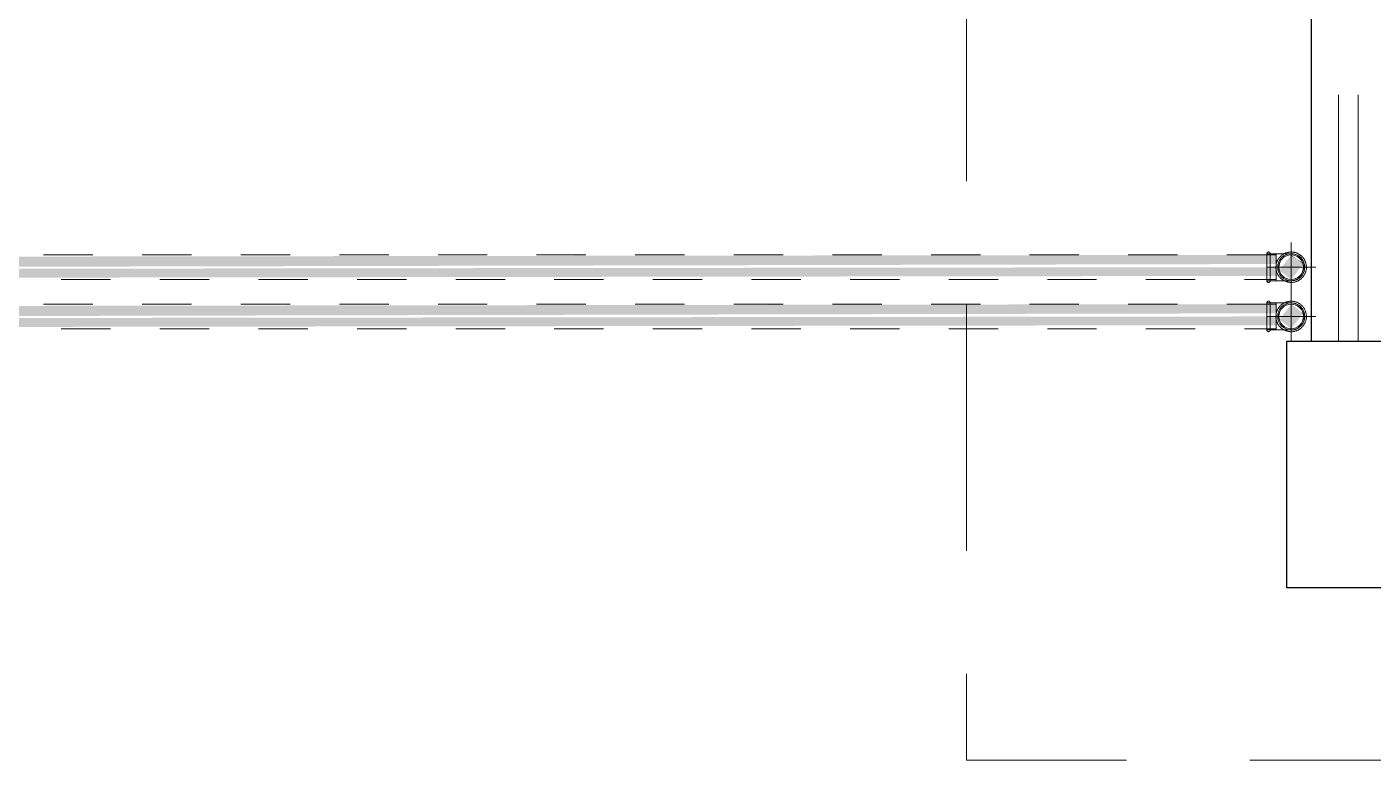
# Model space of a CAD drawing. Header units: metres. Extents: x 5 to 242, y -3 to 162.
# Drawn here: x 183.333 to 186.063, y 98.469 to 99.957 of the extents above; entities that cross this region are included whole.
import ezdxf

# ---------------------------------------------------------------- set-up
doc = ezdxf.new("R2010")
doc.units = ezdxf.units.M
doc.linetypes.add('Aligning Line', pattern=[0.012, 0.006, -0.006])
doc.linetypes.add('IMPORT-Dashed _3_', pattern=[0.75, 0.5, -0.25])
doc.layers.add('1053_ARQ_BASE_MATADOURO_dwg', color=7, linetype='Continuous', lineweight=5, true_color=0x767676)
for name, color, linetype, lineweight in [('A-ESTRUTURA', 7, 'Continuous', 30), ('A-PAREDE', 7, 'Continuous', 30), ('A_PROJEÇÃO', 7, 'IMPORT-Dashed _3_', 5), ('P-PIPE', 7, 'Continuous', 5), ('P-PIPE-CNTR', 7, 'Continuous', 5)]:
    doc.layers.add(name, color=color, linetype=linetype, lineweight=lineweight)

# ---------------------------------------------------------------- blocks, each defined once
blk = doc.blocks.new('AÇO_Cotovelo 90 45 - AÇO_Cotovelo 90 45-V62-TÉRREO 1_20')
at = {"layer": 'P-PIPE', "true_color": 0x7f7f7f}
blk.add_hatch(color=8, dxfattribs=at).paths.add_polyline_path([(159.5247, 99.4768), (159.4959, 99.4947), (159.4983, 99.4947), (159.5224, 99.4765)])
at = {"layer": 'P-PIPE'}
for p, q in [((159.4679, 99.4971), (159.4488, 99.4971)), ((159.4488, 99.4971), (159.4488, 99.4697)), ((159.4679, 99.4697), (159.4679, 99.4971)), ((159.4679, 99.4971), (159.4679, 99.4697)), ((159.4488, 99.4697), (159.4488, 99.4423)), ((159.4679, 99.4423), (159.4679, 99.4697)), ((159.4679, 99.4697), (159.4679, 99.4423)), ((159.4488, 99.4423), (159.4679, 99.4423))]:
    blk.add_line(p, q, dxfattribs=at)
at = {"layer": 'P-PIPE', "flags": 128}
for points in [[(159.4488, 99.4971), (159.4488, 99.4972), (159.4488, 99.4974), (159.4488, 99.4975), (159.4488, 99.4976), (159.4488, 99.4978), (159.4489, 99.4979), (159.4489, 99.498), (159.4489, 99.4982), (159.449, 99.4983), (159.449, 99.4984), (159.4491, 99.4986), (159.4491, 99.4987), (159.4492, 99.4988), (159.4493, 99.4989), (159.4494, 99.4991), (159.4494, 99.4992), (159.4495, 99.4993), (159.4496, 99.4994), (159.4497, 99.4995), (159.4498, 99.4996), (159.4499, 99.4997), (159.45, 99.4998), (159.4501, 99.4999), (159.4502, 99.4999), (159.4504, 99.5), (159.4505, 99.5001), (159.4506, 99.5002), (159.4507, 99.5002), (159.4509, 99.5003), (159.451, 99.5003), (159.4511, 99.5004), (159.4512, 99.5004), (159.4514, 99.5005), (159.4515, 99.5005), (159.4517, 99.5005), (159.4518, 99.5005), (159.4519, 99.5006), (159.4521, 99.5006), (159.4522, 99.5006), (159.4523, 99.5006)], [(159.4488, 99.4938), (159.4488, 99.4943), (159.4488, 99.4948), (159.4488, 99.4952), (159.4488, 99.4956), (159.4488, 99.4959), (159.4488, 99.4962), (159.4488, 99.4965), (159.4488, 99.4967), (159.4488, 99.4968), (159.4488, 99.497), (159.4488, 99.497), (159.4488, 99.4971)], [(159.4488, 99.4971), (159.4488, 99.497), (159.4488, 99.4969), (159.4488, 99.4967), (159.4488, 99.4965), (159.4488, 99.4963), (159.4488, 99.496), (159.4488, 99.4957), (159.4488, 99.4953), (159.4488, 99.4949), (159.4488, 99.4945), (159.4488, 99.494), (159.4488, 99.4935), (159.4488, 99.4929), (159.4488, 99.4923), (159.4488, 99.4917), (159.4488, 99.491), (159.4488, 99.4903), (159.4488, 99.4895), (159.4488, 99.4888), (159.4488, 99.488), (159.4488, 99.4871), (159.4488, 99.4863), (159.4488, 99.4854), (159.4488, 99.4845), (159.4488, 99.4835), (159.4488, 99.4826), (159.4488, 99.4816), (159.4488, 99.4806), (159.4488, 99.4796), (159.4488, 99.4786), (159.4488, 99.4775), (159.4488, 99.4765), (159.4488, 99.4754), (159.4488, 99.4743), (159.4488, 99.4732), (159.4488, 99.4722), (159.4488, 99.4711), (159.4488, 99.47), (159.4488, 99.4697)], [(159.4523, 99.5006), (159.4524, 99.5006), (159.4525, 99.5006), (159.4527, 99.5005), (159.4528, 99.5005), (159.4529, 99.5005), (159.4531, 99.5005), (159.4532, 99.5004), (159.4534, 99.5004), (159.4535, 99.5004), (159.4536, 99.5003), (159.4537, 99.5002), (159.4539, 99.5002), (159.454, 99.5001), (159.4541, 99.5), (159.4542, 99.5), (159.4543, 99.4999), (159.4545, 99.4998), (159.4546, 99.4997), (159.4547, 99.4996), (159.4548, 99.4995), (159.4549, 99.4994), (159.4549, 99.4993), (159.455, 99.4992), (159.4551, 99.4991), (159.4552, 99.499), (159.4553, 99.4988), (159.4553, 99.4987), (159.4554, 99.4986), (159.4555, 99.4985), (159.4555, 99.4983), (159.4556, 99.4982), (159.4556, 99.4981), (159.4556, 99.4979), (159.4557, 99.4978), (159.4557, 99.4977), (159.4557, 99.4975), (159.4557, 99.4974), (159.4557, 99.4973), (159.4557, 99.4971), (159.4557, 99.4971)], [(159.4557, 99.4697), (159.4557, 99.4708), (159.4557, 99.4719), (159.4557, 99.473), (159.4557, 99.474), (159.4557, 99.4751), (159.4557, 99.4762), (159.4557, 99.4772), (159.4557, 99.4783), (159.4557, 99.4793), (159.4557, 99.4803), (159.4557, 99.4813), (159.4557, 99.4823), (159.4557, 99.4833), (159.4557, 99.4842), (159.4557, 99.4851), (159.4557, 99.486), (159.4557, 99.4869), (159.4557, 99.4877), (159.4557, 99.4886), (159.4557, 99.4893), (159.4557, 99.4901), (159.4557, 99.4908), (159.4557, 99.4915), (159.4557, 99.4921), (159.4557, 99.4927), (159.4557, 99.4933), (159.4557, 99.4938), (159.4557, 99.4943), (159.4557, 99.4948), (159.4557, 99.4952), (159.4557, 99.4956), (159.4557, 99.4959), (159.4557, 99.4962), (159.4557, 99.4965), (159.4557, 99.4967), (159.4557, 99.4968), (159.4557, 99.497), (159.4557, 99.497), (159.4557, 99.4971)], [(159.4557, 99.4971), (159.4557, 99.497), (159.4557, 99.4969), (159.4557, 99.4967), (159.4557, 99.4965), (159.4557, 99.4963), (159.4557, 99.496), (159.4557, 99.4957), (159.4557, 99.4953), (159.4557, 99.4949), (159.4557, 99.4945), (159.4557, 99.494)], [(159.5292, 99.4697), (159.5291, 99.4709), (159.5291, 99.4721), (159.5289, 99.4734), (159.5288, 99.4746), (159.5285, 99.4758), (159.5283, 99.477), (159.5279, 99.4782), (159.5276, 99.4794), (159.5272, 99.4806), (159.5267, 99.4817), (159.5262, 99.4828), (159.5257, 99.4839), (159.5251, 99.485), (159.5244, 99.4861), (159.5238, 99.4871), (159.523, 99.4881), (159.5223, 99.4891), (159.5215, 99.49), (159.5206, 99.491), (159.5198, 99.4918), (159.5189, 99.4927), (159.5179, 99.4935), (159.517, 99.4943), (159.516, 99.495), (159.5149, 99.4957), (159.5139, 99.4963), (159.5128, 99.4969), (159.5117, 99.4975), (159.5106, 99.498), (159.5094, 99.4985), (159.5083, 99.4989), (159.5071, 99.4993), (159.5059, 99.4996), (159.5047, 99.4999), (159.5035, 99.5001), (159.5023, 99.5003), (159.5011, 99.5004), (159.4998, 99.5005), (159.4986, 99.5006), (159.4973, 99.5006), (159.4961, 99.5005), (159.4949, 99.5004), (159.4937, 99.5002), (159.4924, 99.5), (159.4912, 99.4998), (159.49, 99.4995), (159.4888, 99.4991), (159.4877, 99.4987), (159.4865, 99.4983), (159.4854, 99.4978), (159.4843, 99.4972), (159.4832, 99.4967), (159.4821, 99.496), (159.4811, 99.4954), (159.4801, 99.4947), (159.4791, 99.4939), (159.4781, 99.4931), (159.4772, 99.4923), (159.4763, 99.4914), (159.4755, 99.4905), (159.4746, 99.4896), (159.4739, 99.4887), (159.4731, 99.4877), (159.4724, 99.4866), (159.4718, 99.4856), (159.4712, 99.4845), (159.4706, 99.4834), (159.4701, 99.4823), (159.4696, 99.4812), (159.4691, 99.48), (159.4687, 99.4789), (159.4684, 99.4777), (159.4681, 99.4765), (159.4679, 99.4753), (159.4677, 99.474), (159.4675, 99.4728), (159.4674, 99.4716), (159.4674, 99.4703), (159.4674, 99.4697)], [(159.4679, 99.4971), (159.4691, 99.4971), (159.4703, 99.4971), (159.4715, 99.4971), (159.4727, 99.4971), (159.4739, 99.4971), (159.4751, 99.4971), (159.4763, 99.4971), (159.4774, 99.4971), (159.4786, 99.4971), (159.4797, 99.4971), (159.4808, 99.4971), (159.4819, 99.4971), (159.483, 99.4971), (159.484, 99.4971), (159.485, 99.4971), (159.486, 99.4971), (159.487, 99.4971), (159.4879, 99.4971), (159.4888, 99.4971), (159.4897, 99.4971), (159.4905, 99.4971), (159.4913, 99.4971), (159.492, 99.4971), (159.4928, 99.4971), (159.4934, 99.4971), (159.4941, 99.4971), (159.4947, 99.4971), (159.4952, 99.4971), (159.4957, 99.4971), (159.4962, 99.4971), (159.4966, 99.4971), (159.497, 99.4971), (159.4973, 99.4971), (159.4976, 99.4971), (159.4978, 99.4971), (159.498, 99.4971), (159.4981, 99.4971), (159.4982, 99.4971), (159.4982, 99.4971)], [(159.4983, 99.4971), (159.4993, 99.4971), (159.5004, 99.497), (159.5015, 99.4969), (159.5026, 99.4967), (159.5037, 99.4965), (159.5048, 99.4963), (159.5058, 99.496), (159.5069, 99.4957), (159.5079, 99.4953), (159.5089, 99.4949), (159.5099, 99.4945), (159.5109, 99.494), (159.5119, 99.4935), (159.5128, 99.4929), (159.5137, 99.4923), (159.5146, 99.4917), (159.5155, 99.491), (159.5163, 99.4903), (159.5171, 99.4895), (159.5179, 99.4888), (159.5187, 99.488), (159.5194, 99.4871), (159.52, 99.4863), (159.5207, 99.4854), (159.5213, 99.4845), (159.5219, 99.4835), (159.5224, 99.4826), (159.5229, 99.4816), (159.5234, 99.4806), (159.5238, 99.4796), (159.5242, 99.4786), (159.5245, 99.4775), (159.5248, 99.4765), (159.525, 99.4754), (159.5253, 99.4743), (159.5254, 99.4732), (159.5255, 99.4722), (159.5256, 99.4711), (159.5256, 99.47), (159.5257, 99.4697)], [(159.4488, 99.4697), (159.4488, 99.4686), (159.4488, 99.4675), (159.4488, 99.4664), (159.4488, 99.4653), (159.4488, 99.4642), (159.4488, 99.4632), (159.4488, 99.4621), (159.4488, 99.4611), (159.4488, 99.46), (159.4488, 99.459), (159.4488, 99.458), (159.4488, 99.457), (159.4488, 99.4561), (159.4488, 99.4551), (159.4488, 99.4542), (159.4488, 99.4533), (159.4488, 99.4524), (159.4488, 99.4516), (159.4488, 99.4508), (159.4488, 99.45), (159.4488, 99.4493), (159.4488, 99.4486), (159.4488, 99.4479), (159.4488, 99.4472), (159.4488, 99.4466), (159.4488, 99.446), (159.4488, 99.4455), (159.4488, 99.445), (159.4488, 99.4446), (159.4488, 99.4441), (159.4488, 99.4438), (159.4488, 99.4434), (159.4488, 99.4431), (159.4488, 99.4429), (159.4488, 99.4427), (159.4488, 99.4425), (159.4488, 99.4424), (159.4488, 99.4423), (159.4488, 99.4423)], [(159.4557, 99.4423), (159.4557, 99.4424), (159.4557, 99.4425), (159.4557, 99.4426), (159.4557, 99.4428), (159.4557, 99.4431), (159.4557, 99.4433), (159.4557, 99.4437), (159.4557, 99.444), (159.4557, 99.4444), (159.4557, 99.4449), (159.4557, 99.4454), (159.4557, 99.4459), (159.4557, 99.4465), (159.4557, 99.4471), (159.4557, 99.4477), (159.4557, 99.4484), (159.4557, 99.4491), (159.4557, 99.4498), (159.4557, 99.4506), (159.4557, 99.4514), (159.4557, 99.4522), (159.4557, 99.4531), (159.4557, 99.454), (159.4557, 99.4549), (159.4557, 99.4558), (159.4557, 99.4568), (159.4557, 99.4577), (159.4557, 99.4587), (159.4557, 99.4597), (159.4557, 99.4608), (159.4557, 99.4618), (159.4557, 99.4629), (159.4557, 99.4639), (159.4557, 99.465), (159.4557, 99.4661), (159.4557, 99.4672), (159.4557, 99.4683), (159.4557, 99.4694), (159.4557, 99.4697)], [(159.4674, 99.4697), (159.4674, 99.4684), (159.4674, 99.4672), (159.4676, 99.466), (159.4677, 99.4648), (159.468, 99.4635), (159.4682, 99.4623), (159.4686, 99.4611), (159.4689, 99.46), (159.4693, 99.4588), (159.4698, 99.4576), (159.4703, 99.4565), (159.4708, 99.4554), (159.4714, 99.4543), (159.4721, 99.4533), (159.4727, 99.4522), (159.4735, 99.4512), (159.4742, 99.4502), (159.475, 99.4493), (159.4759, 99.4484), (159.4767, 99.4475), (159.4776, 99.4467), (159.4786, 99.4459), (159.4795, 99.4451), (159.4805, 99.4444), (159.4816, 99.4437), (159.4826, 99.443), (159.4837, 99.4424), (159.4848, 99.4419), (159.4859, 99.4413), (159.4871, 99.4409), (159.4882, 99.4404), (159.4894, 99.4401), (159.4906, 99.4397), (159.4918, 99.4395), (159.493, 99.4392), (159.4942, 99.439), (159.4954, 99.4389), (159.4967, 99.4388), (159.4979, 99.4388), (159.4992, 99.4388), (159.5004, 99.4388), (159.5016, 99.439), (159.5028, 99.4391), (159.5041, 99.4393), (159.5053, 99.4396), (159.5065, 99.4399), (159.5077, 99.4402), (159.5088, 99.4406), (159.51, 99.4411), (159.5111, 99.4416), (159.5122, 99.4421), (159.5133, 99.4427), (159.5144, 99.4433), (159.5154, 99.444), (159.5164, 99.4447), (159.5174, 99.4454), (159.5184, 99.4462), (159.5193, 99.447), (159.5202, 99.4479), (159.521, 99.4488), (159.5219, 99.4497), (159.5226, 99.4507), (159.5234, 99.4517), (159.5241, 99.4527), (159.5247, 99.4537), (159.5253, 99.4548), (159.5259, 99.4559), (159.5264, 99.457), (159.5269, 99.4582), (159.5274, 99.4593), (159.5278, 99.4605), (159.5281, 99.4617), (159.5284, 99.4629), (159.5286, 99.4641), (159.5288, 99.4653), (159.529, 99.4665), (159.5291, 99.4678), (159.5291, 99.469), (159.5292, 99.4697)], [(159.5257, 99.4697), (159.5256, 99.4686), (159.5256, 99.4675), (159.5255, 99.4664), (159.5253, 99.4653), (159.5251, 99.4642), (159.5249, 99.4632), (159.5246, 99.4621), (159.5243, 99.4611), (159.5239, 99.46), (159.5235, 99.459), (159.523, 99.458), (159.5226, 99.457), (159.522, 99.4561), (159.5215, 99.4551), (159.5209, 99.4542), (159.5202, 99.4533), (159.5196, 99.4524), (159.5188, 99.4516), (159.5181, 99.4508), (159.5173, 99.45), (159.5165, 99.4493), (159.5157, 99.4486), (159.5148, 99.4479), (159.514, 99.4472), (159.5131, 99.4466), (159.5121, 99.446), (159.5112, 99.4455), (159.5102, 99.445), (159.5092, 99.4446), (159.5082, 99.4441), (159.5071, 99.4438), (159.5061, 99.4434), (159.5051, 99.4431), (159.504, 99.4429), (159.5029, 99.4427), (159.5018, 99.4425), (159.5007, 99.4424), (159.4996, 99.4423), (159.4985, 99.4423), (159.4983, 99.4423)], [(159.4488, 99.4423), (159.4488, 99.4424), (159.4488, 99.4425), (159.4488, 99.4426), (159.4488, 99.4428), (159.4488, 99.4431), (159.4488, 99.4433), (159.4488, 99.4437), (159.4488, 99.444), (159.4488, 99.4444), (159.4488, 99.4449), (159.4488, 99.4454)], [(159.4523, 99.4388), (159.4521, 99.4388), (159.452, 99.4388), (159.4518, 99.4388), (159.4517, 99.4388), (159.4516, 99.4388), (159.4514, 99.4389), (159.4513, 99.4389), (159.4511, 99.439), (159.451, 99.439), (159.4509, 99.4391), (159.4508, 99.4391), (159.4506, 99.4392), (159.4505, 99.4392), (159.4504, 99.4393), (159.4503, 99.4394), (159.4502, 99.4395), (159.45, 99.4396), (159.4499, 99.4396), (159.4498, 99.4397), (159.4497, 99.4398), (159.4496, 99.4399), (159.4496, 99.44), (159.4495, 99.4402), (159.4494, 99.4403), (159.4493, 99.4404), (159.4492, 99.4405), (159.4492, 99.4406), (159.4491, 99.4407), (159.449, 99.4409), (159.449, 99.441), (159.4489, 99.4411), (159.4489, 99.4413), (159.4489, 99.4414), (159.4488, 99.4415), (159.4488, 99.4417), (159.4488, 99.4418), (159.4488, 99.442), (159.4488, 99.4421), (159.4488, 99.4422), (159.4488, 99.4423)], [(159.4557, 99.4423), (159.4557, 99.4421), (159.4557, 99.442), (159.4557, 99.4419), (159.4557, 99.4417), (159.4557, 99.4416), (159.4556, 99.4414), (159.4556, 99.4413), (159.4556, 99.4412), (159.4555, 99.441), (159.4555, 99.4409), (159.4554, 99.4408), (159.4554, 99.4407), (159.4553, 99.4405), (159.4552, 99.4404), (159.4551, 99.4403), (159.4551, 99.4402), (159.455, 99.4401), (159.4549, 99.44), (159.4548, 99.4399), (159.4547, 99.4398), (159.4546, 99.4397), (159.4545, 99.4396), (159.4544, 99.4395), (159.4543, 99.4394), (159.4541, 99.4393), (159.454, 99.4393), (159.4539, 99.4392), (159.4538, 99.4391), (159.4536, 99.4391), (159.4535, 99.439), (159.4534, 99.439), (159.4533, 99.4389), (159.4531, 99.4389), (159.453, 99.4389), (159.4528, 99.4388), (159.4527, 99.4388), (159.4526, 99.4388), (159.4524, 99.4388), (159.4523, 99.4388), (159.4523, 99.4388)], [(159.4557, 99.4455), (159.4557, 99.445), (159.4557, 99.4446), (159.4557, 99.4441), (159.4557, 99.4438), (159.4557, 99.4434), (159.4557, 99.4431), (159.4557, 99.4429), (159.4557, 99.4427), (159.4557, 99.4425), (159.4557, 99.4424), (159.4557, 99.4423), (159.4557, 99.4423)], [(159.4983, 99.4423), (159.4982, 99.4423), (159.4982, 99.4423), (159.498, 99.4423), (159.4979, 99.4423), (159.4976, 99.4423), (159.4974, 99.4423), (159.4971, 99.4423), (159.4967, 99.4423), (159.4963, 99.4423), (159.4959, 99.4423), (159.4954, 99.4423), (159.4948, 99.4423), (159.4942, 99.4423), (159.4936, 99.4423), (159.4929, 99.4423), (159.4922, 99.4423), (159.4915, 99.4423), (159.4907, 99.4423), (159.4899, 99.4423), (159.489, 99.4423), (159.4881, 99.4423), (159.4872, 99.4423), (159.4863, 99.4423), (159.4853, 99.4423), (159.4843, 99.4423), (159.4832, 99.4423), (159.4822, 99.4423), (159.4811, 99.4423), (159.48, 99.4423), (159.4789, 99.4423), (159.4777, 99.4423), (159.4766, 99.4423), (159.4754, 99.4423), (159.4742, 99.4423), (159.473, 99.4423), (159.4718, 99.4423), (159.4706, 99.4423), (159.4694, 99.4423), (159.4682, 99.4423), (159.4679, 99.4423)]]:
    blk.add_lwpolyline(points, dxfattribs=at)
at = {"layer": 'P-PIPE'}
for start, end in [(0, 180), (0, 180), (0, 180), (180, 0), (180, 0), (180, 0)]:
    blk.add_arc((159.4983, 99.4697), 0.0274, start, end, dxfattribs=at)
blk = doc.blocks.new('AÇO_Cotovelo 90 45 - AÇO_Cotovelo 90 45-V92-TÉRREO 1_20')
at = {"layer": 'P-PIPE', "true_color": 0x7f7f7f}
blk.add_hatch(color=8, dxfattribs=at).paths.add_polyline_path([(159.4983, 99.3423), (159.4983, 99.3447), (159.4959, 99.3447)])
at = {"layer": 'P-PIPE'}
for p, q in [((159.4679, 99.3971), (159.4488, 99.3971)), ((159.4488, 99.3697), (159.4488, 99.3971)), ((159.4679, 99.3971), (159.4679, 99.3697)), ((159.4679, 99.3971), (159.4679, 99.3697)), ((159.4488, 99.3423), (159.4488, 99.3697)), ((159.4679, 99.3697), (159.4679, 99.3423)), ((159.4679, 99.3697), (159.4679, 99.3423)), ((159.4488, 99.3423), (159.4679, 99.3423))]:
    blk.add_line(p, q, dxfattribs=at)
at = {"layer": 'P-PIPE', "flags": 128}
for points in [[(159.4488, 99.3971), (159.4488, 99.3972), (159.4488, 99.3974), (159.4488, 99.3975), (159.4488, 99.3976), (159.4488, 99.3978), (159.4489, 99.3979), (159.4489, 99.398), (159.4489, 99.3982), (159.449, 99.3983), (159.449, 99.3984), (159.4491, 99.3986), (159.4491, 99.3987), (159.4492, 99.3988), (159.4493, 99.3989), (159.4494, 99.3991), (159.4494, 99.3992), (159.4495, 99.3993), (159.4496, 99.3994), (159.4497, 99.3995), (159.4498, 99.3996), (159.4499, 99.3997), (159.45, 99.3998), (159.4501, 99.3999), (159.4502, 99.3999), (159.4504, 99.4), (159.4505, 99.4001), (159.4506, 99.4002), (159.4507, 99.4002), (159.4509, 99.4003), (159.451, 99.4003), (159.4511, 99.4004), (159.4512, 99.4004), (159.4514, 99.4005), (159.4515, 99.4005), (159.4517, 99.4005), (159.4518, 99.4005), (159.4519, 99.4006), (159.4521, 99.4006), (159.4522, 99.4006), (159.4524, 99.4006), (159.4525, 99.4006), (159.4526, 99.4006), (159.4528, 99.4005), (159.4529, 99.4005), (159.453, 99.4005), (159.4532, 99.4004), (159.4533, 99.4004), (159.4534, 99.4004), (159.4536, 99.4003), (159.4537, 99.4003), (159.4538, 99.4002), (159.454, 99.4001), (159.4541, 99.4001), (159.4542, 99.4), (159.4543, 99.3999), (159.4544, 99.3998), (159.4545, 99.3997), (159.4546, 99.3996), (159.4547, 99.3995), (159.4548, 99.3994), (159.4549, 99.3993), (159.455, 99.3992), (159.4551, 99.3991), (159.4552, 99.399), (159.4552, 99.3989), (159.4553, 99.3988), (159.4554, 99.3986), (159.4554, 99.3985), (159.4555, 99.3984), (159.4555, 99.3982), (159.4556, 99.3981), (159.4556, 99.398), (159.4557, 99.3978), (159.4557, 99.3977), (159.4557, 99.3976), (159.4557, 99.3974), (159.4557, 99.3973), (159.4557, 99.3971), (159.4557, 99.3971)], [(159.4488, 99.3938), (159.4488, 99.3943), (159.4488, 99.3948), (159.4488, 99.3952), (159.4488, 99.3956), (159.4488, 99.3959), (159.4488, 99.3962), (159.4488, 99.3965), (159.4488, 99.3967), (159.4488, 99.3968), (159.4488, 99.397), (159.4488, 99.397), (159.4488, 99.3971)], [(159.4488, 99.3971), (159.4488, 99.397), (159.4488, 99.3969), (159.4488, 99.3967), (159.4488, 99.3965), (159.4488, 99.3963), (159.4488, 99.396), (159.4488, 99.3957), (159.4488, 99.3953), (159.4488, 99.3949), (159.4488, 99.3945), (159.4488, 99.394), (159.4488, 99.3935), (159.4488, 99.3929), (159.4488, 99.3923), (159.4488, 99.3917), (159.4488, 99.391), (159.4488, 99.3903), (159.4488, 99.3895), (159.4488, 99.3888), (159.4488, 99.388), (159.4488, 99.3871), (159.4488, 99.3863), (159.4488, 99.3854), (159.4488, 99.3845), (159.4488, 99.3835), (159.4488, 99.3826), (159.4488, 99.3816), (159.4488, 99.3806), (159.4488, 99.3796), (159.4488, 99.3786), (159.4488, 99.3775), (159.4488, 99.3765), (159.4488, 99.3754), (159.4488, 99.3743), (159.4488, 99.3732), (159.4488, 99.3722), (159.4488, 99.3711), (159.4488, 99.37), (159.4488, 99.3697)], [(159.4557, 99.3697), (159.4557, 99.3708), (159.4557, 99.3719), (159.4557, 99.373), (159.4557, 99.374), (159.4557, 99.3751), (159.4557, 99.3762), (159.4557, 99.3772), (159.4557, 99.3783), (159.4557, 99.3793), (159.4557, 99.3803), (159.4557, 99.3813), (159.4557, 99.3823), (159.4557, 99.3833), (159.4557, 99.3842), (159.4557, 99.3851), (159.4557, 99.386), (159.4557, 99.3869), (159.4557, 99.3877), (159.4557, 99.3886), (159.4557, 99.3893), (159.4557, 99.3901), (159.4557, 99.3908), (159.4557, 99.3915), (159.4557, 99.3921), (159.4557, 99.3927), (159.4557, 99.3933), (159.4557, 99.3938), (159.4557, 99.3943), (159.4557, 99.3948), (159.4557, 99.3952), (159.4557, 99.3956), (159.4557, 99.3959), (159.4557, 99.3962), (159.4557, 99.3965), (159.4557, 99.3967), (159.4557, 99.3968), (159.4557, 99.397), (159.4557, 99.397), (159.4557, 99.3971)], [(159.4557, 99.3971), (159.4557, 99.397), (159.4557, 99.3969), (159.4557, 99.3967), (159.4557, 99.3965), (159.4557, 99.3963), (159.4557, 99.396), (159.4557, 99.3957), (159.4557, 99.3953), (159.4557, 99.3949), (159.4557, 99.3945), (159.4557, 99.394)], [(159.5292, 99.3697), (159.5291, 99.3709), (159.5291, 99.3721), (159.5289, 99.3734), (159.5288, 99.3746), (159.5285, 99.3758), (159.5283, 99.377), (159.5279, 99.3782), (159.5276, 99.3794), (159.5272, 99.3806), (159.5267, 99.3817), (159.5262, 99.3828), (159.5257, 99.3839), (159.5251, 99.385), (159.5244, 99.3861), (159.5238, 99.3871), (159.523, 99.3881), (159.5223, 99.3891), (159.5215, 99.39), (159.5206, 99.391), (159.5198, 99.3918), (159.5189, 99.3927), (159.5179, 99.3935), (159.517, 99.3943), (159.516, 99.395), (159.5149, 99.3957), (159.5139, 99.3963), (159.5128, 99.3969), (159.5117, 99.3975), (159.5106, 99.398), (159.5094, 99.3985), (159.5083, 99.3989), (159.5071, 99.3993), (159.5059, 99.3996), (159.5047, 99.3999), (159.5035, 99.4001), (159.5023, 99.4003), (159.5011, 99.4004), (159.4998, 99.4005), (159.4986, 99.4006), (159.4973, 99.4006), (159.4961, 99.4005), (159.4949, 99.4004), (159.4937, 99.4002), (159.4924, 99.4), (159.4912, 99.3998), (159.49, 99.3995), (159.4888, 99.3991), (159.4877, 99.3987), (159.4865, 99.3983), (159.4854, 99.3978), (159.4843, 99.3972), (159.4832, 99.3967), (159.4821, 99.396), (159.4811, 99.3954), (159.4801, 99.3947), (159.4791, 99.3939), (159.4781, 99.3931), (159.4772, 99.3923), (159.4763, 99.3914), (159.4755, 99.3905), (159.4746, 99.3896), (159.4739, 99.3887), (159.4731, 99.3877), (159.4724, 99.3866), (159.4718, 99.3856), (159.4712, 99.3845), (159.4706, 99.3834), (159.4701, 99.3823), (159.4696, 99.3812), (159.4691, 99.38), (159.4687, 99.3789), (159.4684, 99.3777), (159.4681, 99.3765), (159.4679, 99.3753), (159.4677, 99.374), (159.4675, 99.3728), (159.4674, 99.3716), (159.4674, 99.3703), (159.4674, 99.3697)], [(159.4679, 99.3971), (159.4691, 99.3971), (159.4703, 99.3971), (159.4715, 99.3971), (159.4727, 99.3971), (159.4739, 99.3971), (159.4751, 99.3971), (159.4763, 99.3971), (159.4774, 99.3971), (159.4786, 99.3971), (159.4797, 99.3971), (159.4808, 99.3971), (159.4819, 99.3971), (159.483, 99.3971), (159.484, 99.3971), (159.485, 99.3971), (159.486, 99.3971), (159.487, 99.3971), (159.4879, 99.3971), (159.4888, 99.3971), (159.4897, 99.3971), (159.4905, 99.3971), (159.4913, 99.3971), (159.492, 99.3971), (159.4928, 99.3971), (159.4934, 99.3971), (159.4941, 99.3971), (159.4947, 99.3971), (159.4952, 99.3971), (159.4957, 99.3971), (159.4962, 99.3971), (159.4966, 99.3971), (159.497, 99.3971), (159.4973, 99.3971), (159.4976, 99.3971), (159.4978, 99.3971), (159.498, 99.3971), (159.4981, 99.3971), (159.4982, 99.3971), (159.4982, 99.3971)], [(159.4983, 99.3971), (159.4993, 99.3971), (159.5004, 99.397), (159.5015, 99.3969), (159.5026, 99.3967), (159.5037, 99.3965), (159.5048, 99.3963), (159.5058, 99.396), (159.5069, 99.3957), (159.5079, 99.3953), (159.5089, 99.3949), (159.5099, 99.3945), (159.5109, 99.394), (159.5119, 99.3935), (159.5128, 99.3929), (159.5137, 99.3923), (159.5146, 99.3917), (159.5155, 99.391), (159.5163, 99.3903), (159.5171, 99.3895), (159.5179, 99.3888), (159.5187, 99.388), (159.5194, 99.3871), (159.52, 99.3863), (159.5207, 99.3854), (159.5213, 99.3845), (159.5219, 99.3835), (159.5224, 99.3826), (159.5229, 99.3816), (159.5234, 99.3806), (159.5238, 99.3796), (159.5242, 99.3786), (159.5245, 99.3775), (159.5248, 99.3765), (159.525, 99.3754), (159.5253, 99.3743), (159.5254, 99.3732), (159.5255, 99.3722), (159.5256, 99.3711), (159.5256, 99.37), (159.5257, 99.3697)], [(159.4488, 99.3697), (159.4488, 99.3686), (159.4488, 99.3675), (159.4488, 99.3664), (159.4488, 99.3653), (159.4488, 99.3642), (159.4488, 99.3632), (159.4488, 99.3621), (159.4488, 99.3611), (159.4488, 99.36), (159.4488, 99.359), (159.4488, 99.358), (159.4488, 99.357), (159.4488, 99.3561), (159.4488, 99.3551), (159.4488, 99.3542), (159.4488, 99.3533), (159.4488, 99.3524), (159.4488, 99.3516), (159.4488, 99.3508), (159.4488, 99.35), (159.4488, 99.3493), (159.4488, 99.3486), (159.4488, 99.3479), (159.4488, 99.3472), (159.4488, 99.3466), (159.4488, 99.346), (159.4488, 99.3455), (159.4488, 99.345), (159.4488, 99.3446), (159.4488, 99.3441), (159.4488, 99.3438), (159.4488, 99.3434), (159.4488, 99.3431), (159.4488, 99.3429), (159.4488, 99.3427), (159.4488, 99.3425), (159.4488, 99.3424), (159.4488, 99.3423), (159.4488, 99.3423)], [(159.4557, 99.3423), (159.4557, 99.3424), (159.4557, 99.3425), (159.4557, 99.3426), (159.4557, 99.3428), (159.4557, 99.3431), (159.4557, 99.3433), (159.4557, 99.3437), (159.4557, 99.344), (159.4557, 99.3444), (159.4557, 99.3449), (159.4557, 99.3454), (159.4557, 99.3459), (159.4557, 99.3465), (159.4557, 99.3471), (159.4557, 99.3477), (159.4557, 99.3484), (159.4557, 99.3491), (159.4557, 99.3498), (159.4557, 99.3506), (159.4557, 99.3514), (159.4557, 99.3522), (159.4557, 99.3531), (159.4557, 99.354), (159.4557, 99.3549), (159.4557, 99.3558), (159.4557, 99.3568), (159.4557, 99.3577), (159.4557, 99.3587), (159.4557, 99.3597), (159.4557, 99.3608), (159.4557, 99.3618), (159.4557, 99.3629), (159.4557, 99.3639), (159.4557, 99.365), (159.4557, 99.3661), (159.4557, 99.3672), (159.4557, 99.3683), (159.4557, 99.3694), (159.4557, 99.3697)], [(159.4674, 99.3697), (159.4674, 99.3684), (159.4674, 99.3672), (159.4676, 99.366), (159.4677, 99.3648), (159.468, 99.3635), (159.4682, 99.3623), (159.4686, 99.3611), (159.4689, 99.36), (159.4693, 99.3588), (159.4698, 99.3576), (159.4703, 99.3565), (159.4708, 99.3554), (159.4714, 99.3543), (159.4721, 99.3533), (159.4727, 99.3522), (159.4735, 99.3512), (159.4742, 99.3502), (159.475, 99.3493), (159.4759, 99.3484), (159.4767, 99.3475), (159.4776, 99.3467), (159.4786, 99.3459), (159.4795, 99.3451), (159.4805, 99.3444), (159.4816, 99.3437), (159.4826, 99.343), (159.4837, 99.3424), (159.4848, 99.3419), (159.4859, 99.3413), (159.4871, 99.3409), (159.4882, 99.3404), (159.4894, 99.3401), (159.4906, 99.3397), (159.4918, 99.3395), (159.493, 99.3392), (159.4942, 99.339), (159.4954, 99.3389), (159.4967, 99.3388), (159.4979, 99.3388), (159.4992, 99.3388), (159.5004, 99.3388), (159.5016, 99.339), (159.5028, 99.3391), (159.5041, 99.3393), (159.5053, 99.3396), (159.5065, 99.3399), (159.5077, 99.3402), (159.5088, 99.3406), (159.51, 99.3411), (159.5111, 99.3416), (159.5122, 99.3421), (159.5133, 99.3427), (159.5144, 99.3433), (159.5154, 99.344), (159.5164, 99.3447), (159.5174, 99.3454), (159.5184, 99.3462), (159.5193, 99.347), (159.5202, 99.3479), (159.521, 99.3488), (159.5219, 99.3497), (159.5226, 99.3507), (159.5234, 99.3517), (159.5241, 99.3527), (159.5247, 99.3537), (159.5253, 99.3548), (159.5259, 99.3559), (159.5264, 99.357), (159.5269, 99.3582), (159.5274, 99.3593), (159.5278, 99.3605), (159.5281, 99.3617), (159.5284, 99.3629), (159.5286, 99.3641), (159.5288, 99.3653), (159.529, 99.3665), (159.5291, 99.3678), (159.5291, 99.369), (159.5292, 99.3697)], [(159.5257, 99.3697), (159.5256, 99.3686), (159.5256, 99.3675), (159.5255, 99.3664), (159.5253, 99.3653), (159.5251, 99.3642), (159.5249, 99.3632), (159.5246, 99.3621), (159.5243, 99.3611), (159.5239, 99.36), (159.5235, 99.359), (159.523, 99.358), (159.5226, 99.357), (159.522, 99.3561), (159.5215, 99.3551), (159.5209, 99.3542), (159.5202, 99.3533), (159.5196, 99.3524), (159.5188, 99.3516), (159.5181, 99.3508), (159.5173, 99.35), (159.5165, 99.3493), (159.5157, 99.3486), (159.5148, 99.3479), (159.514, 99.3472), (159.5131, 99.3466), (159.5121, 99.346), (159.5112, 99.3455), (159.5102, 99.345), (159.5092, 99.3446), (159.5082, 99.3441), (159.5071, 99.3438), (159.5061, 99.3434), (159.5051, 99.3431), (159.504, 99.3429), (159.5029, 99.3427), (159.5018, 99.3425), (159.5007, 99.3424), (159.4996, 99.3423), (159.4985, 99.3423), (159.4983, 99.3423)], [(159.4488, 99.3423), (159.4488, 99.3424), (159.4488, 99.3425), (159.4488, 99.3426), (159.4488, 99.3428), (159.4488, 99.3431), (159.4488, 99.3433), (159.4488, 99.3437), (159.4488, 99.344), (159.4488, 99.3444), (159.4488, 99.3449), (159.4488, 99.3454)], [(159.4557, 99.3423), (159.4557, 99.3421), (159.4557, 99.342), (159.4557, 99.3419), (159.4557, 99.3417), (159.4557, 99.3416), (159.4556, 99.3414), (159.4556, 99.3413), (159.4556, 99.3412), (159.4555, 99.341), (159.4555, 99.3409), (159.4554, 99.3408), (159.4554, 99.3407), (159.4553, 99.3405), (159.4552, 99.3404), (159.4551, 99.3403), (159.4551, 99.3402), (159.455, 99.3401), (159.4549, 99.34), (159.4548, 99.3399), (159.4547, 99.3398), (159.4546, 99.3397), (159.4545, 99.3396), (159.4544, 99.3395), (159.4543, 99.3394), (159.4541, 99.3393), (159.454, 99.3393), (159.4539, 99.3392), (159.4538, 99.3391), (159.4536, 99.3391), (159.4535, 99.339), (159.4534, 99.339), (159.4533, 99.3389), (159.4531, 99.3389), (159.453, 99.3389), (159.4528, 99.3388), (159.4527, 99.3388), (159.4526, 99.3388), (159.4524, 99.3388), (159.4523, 99.3388), (159.4521, 99.3388), (159.452, 99.3388), (159.4519, 99.3388), (159.4517, 99.3388), (159.4516, 99.3388), (159.4515, 99.3389), (159.4513, 99.3389), (159.4512, 99.3389), (159.4511, 99.339), (159.4509, 99.339), (159.4508, 99.3391), (159.4507, 99.3392), (159.4505, 99.3392), (159.4504, 99.3393), (159.4503, 99.3394), (159.4502, 99.3394), (159.4501, 99.3395), (159.45, 99.3396), (159.4499, 99.3397), (159.4498, 99.3398), (159.4497, 99.3399), (159.4496, 99.34), (159.4495, 99.3401), (159.4494, 99.3402), (159.4493, 99.3404), (159.4493, 99.3405), (159.4492, 99.3406), (159.4491, 99.3407), (159.4491, 99.3408), (159.449, 99.341), (159.449, 99.3411), (159.4489, 99.3412), (159.4489, 99.3414), (159.4488, 99.3415), (159.4488, 99.3416), (159.4488, 99.3418), (159.4488, 99.3419), (159.4488, 99.3421), (159.4488, 99.3422), (159.4488, 99.3423)], [(159.4557, 99.3455), (159.4557, 99.345), (159.4557, 99.3446), (159.4557, 99.3441), (159.4557, 99.3438), (159.4557, 99.3434), (159.4557, 99.3431), (159.4557, 99.3429), (159.4557, 99.3427), (159.4557, 99.3425), (159.4557, 99.3424), (159.4557, 99.3423), (159.4557, 99.3423)], [(159.4983, 99.3423), (159.4982, 99.3423), (159.4982, 99.3423), (159.498, 99.3423), (159.4979, 99.3423), (159.4976, 99.3423), (159.4974, 99.3423), (159.4971, 99.3423), (159.4967, 99.3423), (159.4963, 99.3423), (159.4959, 99.3423), (159.4954, 99.3423), (159.4948, 99.3423), (159.4942, 99.3423), (159.4936, 99.3423), (159.4929, 99.3423), (159.4922, 99.3423), (159.4915, 99.3423), (159.4907, 99.3423), (159.4899, 99.3423), (159.489, 99.3423), (159.4881, 99.3423), (159.4872, 99.3423), (159.4863, 99.3423), (159.4853, 99.3423), (159.4843, 99.3423), (159.4832, 99.3423), (159.4822, 99.3423), (159.4811, 99.3423), (159.48, 99.3423), (159.4789, 99.3423), (159.4777, 99.3423), (159.4766, 99.3423), (159.4754, 99.3423), (159.4742, 99.3423), (159.473, 99.3423), (159.4718, 99.3423), (159.4706, 99.3423), (159.4694, 99.3423), (159.4682, 99.3423), (159.4679, 99.3423)]]:
    blk.add_lwpolyline(points, dxfattribs=at)
at = {"layer": 'P-PIPE'}
for start, end in [(0, 180), (0, 180), (0, 180), (180, 0), (180, 0), (180, 0)]:
    blk.add_arc((159.4983, 99.3697), 0.0274, start, end, dxfattribs=at)
blk = doc.blocks.new('1053_ARQ_BASE_MATADOURO_dwg_arq geral tgov-4039641-TÉRREO 1_20')
at = {"layer": 'A-ESTRUTURA', "color": 253, "true_color": 0xaaaaaa, "flags": 128}
blk.add_lwpolyline([(29.2796, 15.6332), (29.2796, 16.1332), (29.4796, 16.1332), (29.4796, 15.6332)], close=True, dxfattribs=at)
at = {"layer": 'A-PAREDE', "color": 253, "true_color": 0xaaaaaa, "flags": 128}
blk.add_lwpolyline([(29.3296, 16.1332), (29.3296, 17.0382), (29.4796, 17.0382), (29.4796, 16.1332), (34.3046, 16.1332)], dxfattribs=at)
at = {"layer": 'A_PROJEÇÃO', "color": 253, "true_color": 0xaaaaaa, "flags": 128}
for points in [[(29.3846, 16.1332), (29.3846, 21.3082), (29.3846, 25.0382)], [(29.4246, 16.1332), (29.4246, 21.3082), (29.4246, 25.0382)], [(55.2046, 15.2832), (28.6296, 15.2832), (28.6296, 17.0165)]]:
    blk.add_lwpolyline(points, dxfattribs=at)
blk = doc.blocks.new('1053_ARQ_BASE_MATADOURO_dwg-3625622-TÉRREO 1_20')
blk.add_blockref('1053_ARQ_BASE_MATADOURO_dwg_arq geral tgov-4039641-TÉRREO 1_20', (130.2098, 83.186))

msp = doc.modelspace()

# ---------------------------------------------------------------- hatches: boundary and pattern name
at = {"layer": 'P-PIPE', "true_color": 0xc0c0c0}
for points in [[(182.9076, 99.4697), (185.8666, 99.4761), (185.8666, 99.4947), (180.6025, 99.4874), (180.6025, 99.4697), (182.269, 99.4697)], [(185.897, 99.4447), (185.9212, 99.4761), (185.897, 99.4947), (185.8729, 99.4632)], [(180.6025, 99.4447), (185.8666, 99.452), (185.8666, 99.4697), (180.6025, 99.4632), (180.6025, 99.4455)], [(182.9076, 99.3697), (185.8666, 99.3761), (185.8666, 99.3947), (180.6025, 99.3874), (180.6025, 99.3697), (182.269, 99.3697)], [(185.897, 99.3447), (185.9212, 99.3761), (185.897, 99.3947), (185.8729, 99.3632)], [(180.6025, 99.3447), (185.8666, 99.352), (185.8666, 99.3697), (180.6025, 99.3632), (180.6025, 99.3455)]]:
    msp.add_hatch(color=9, dxfattribs=at).paths.add_polyline_path(points)

# ---------------------------------------------------------------- linework, layer by layer
at = {"layer": 'P-PIPE', "linetype": 'Aligning Line', "lineweight": 15}
for p, q in [((185.8666, 99.4947), (180.6025, 99.4947)), ((185.8666, 99.4447), (185.8666, 99.4947)), ((180.6025, 99.4447), (185.8666, 99.4447)), ((185.8666, 99.3947), (180.6025, 99.3947)), ((185.8666, 99.3447), (185.8666, 99.3947)), ((180.6025, 99.3447), (185.8666, 99.3447))]:
    msp.add_line(p, q, dxfattribs=at)
at = {"layer": 'P-PIPE'}
for centre, start, end in [((185.897, 99.4697), 90, 180), ((185.897, 99.4697), 0, 90), ((185.897, 99.4697), 165, 180), ((185.897, 99.4697), 180, 195), ((185.897, 99.4697), 180, 270), ((185.897, 99.4697), 120, 135), ((185.897, 99.4697), 270, 0), ((185.897, 99.4697), 45, 60), ((185.897, 99.4697), 0, 15), ((185.897, 99.4697), 345, 0), ((185.897, 99.4697), 225, 240), ((185.897, 99.4697), 300, 315), ((185.897, 99.3697), 90, 180), ((185.897, 99.3697), 120, 135), ((185.897, 99.3697), 0, 90), ((185.897, 99.3697), 45, 60), ((185.897, 99.3697), 165, 180), ((185.897, 99.3697), 180, 195), ((185.897, 99.3697), 180, 270), ((185.897, 99.3697), 270, 0), ((185.897, 99.3697), 0, 15), ((185.897, 99.3697), 345, 0), ((185.897, 99.3697), 225, 240), ((185.897, 99.3697), 300, 315)]:
    msp.add_arc(centre, 0.025, start, end, dxfattribs=at)
at = {"layer": 'P-PIPE-CNTR'}
for p, q in [((185.897, 99.4197), (185.897, 99.5197)), ((185.847, 99.4697), (185.947, 99.4697)), ((185.897, 99.3197), (185.897, 99.4197)), ((185.847, 99.3697), (185.947, 99.3697))]:
    msp.add_line(p, q, dxfattribs=at)

# ---------------------------------------------------------------- block references
at = {"layer": '1053_ARQ_BASE_MATADOURO_dwg', "color": 253, "true_color": 0xaaaaaa}
msp.add_blockref('1053_ARQ_BASE_MATADOURO_dwg-3625622-TÉRREO 1_20', (26.3988, 0), dxfattribs=at)
at = {"layer": 'P-PIPE'}
for name in ['AÇO_Cotovelo 90 45 - AÇO_Cotovelo 90 45-V62-TÉRREO 1_20', 'AÇO_Cotovelo 90 45 - AÇO_Cotovelo 90 45-V92-TÉRREO 1_20']:
    msp.add_blockref(name, (26.3988, 0), dxfattribs=at)

doc.saveas('drawing.dxf')
